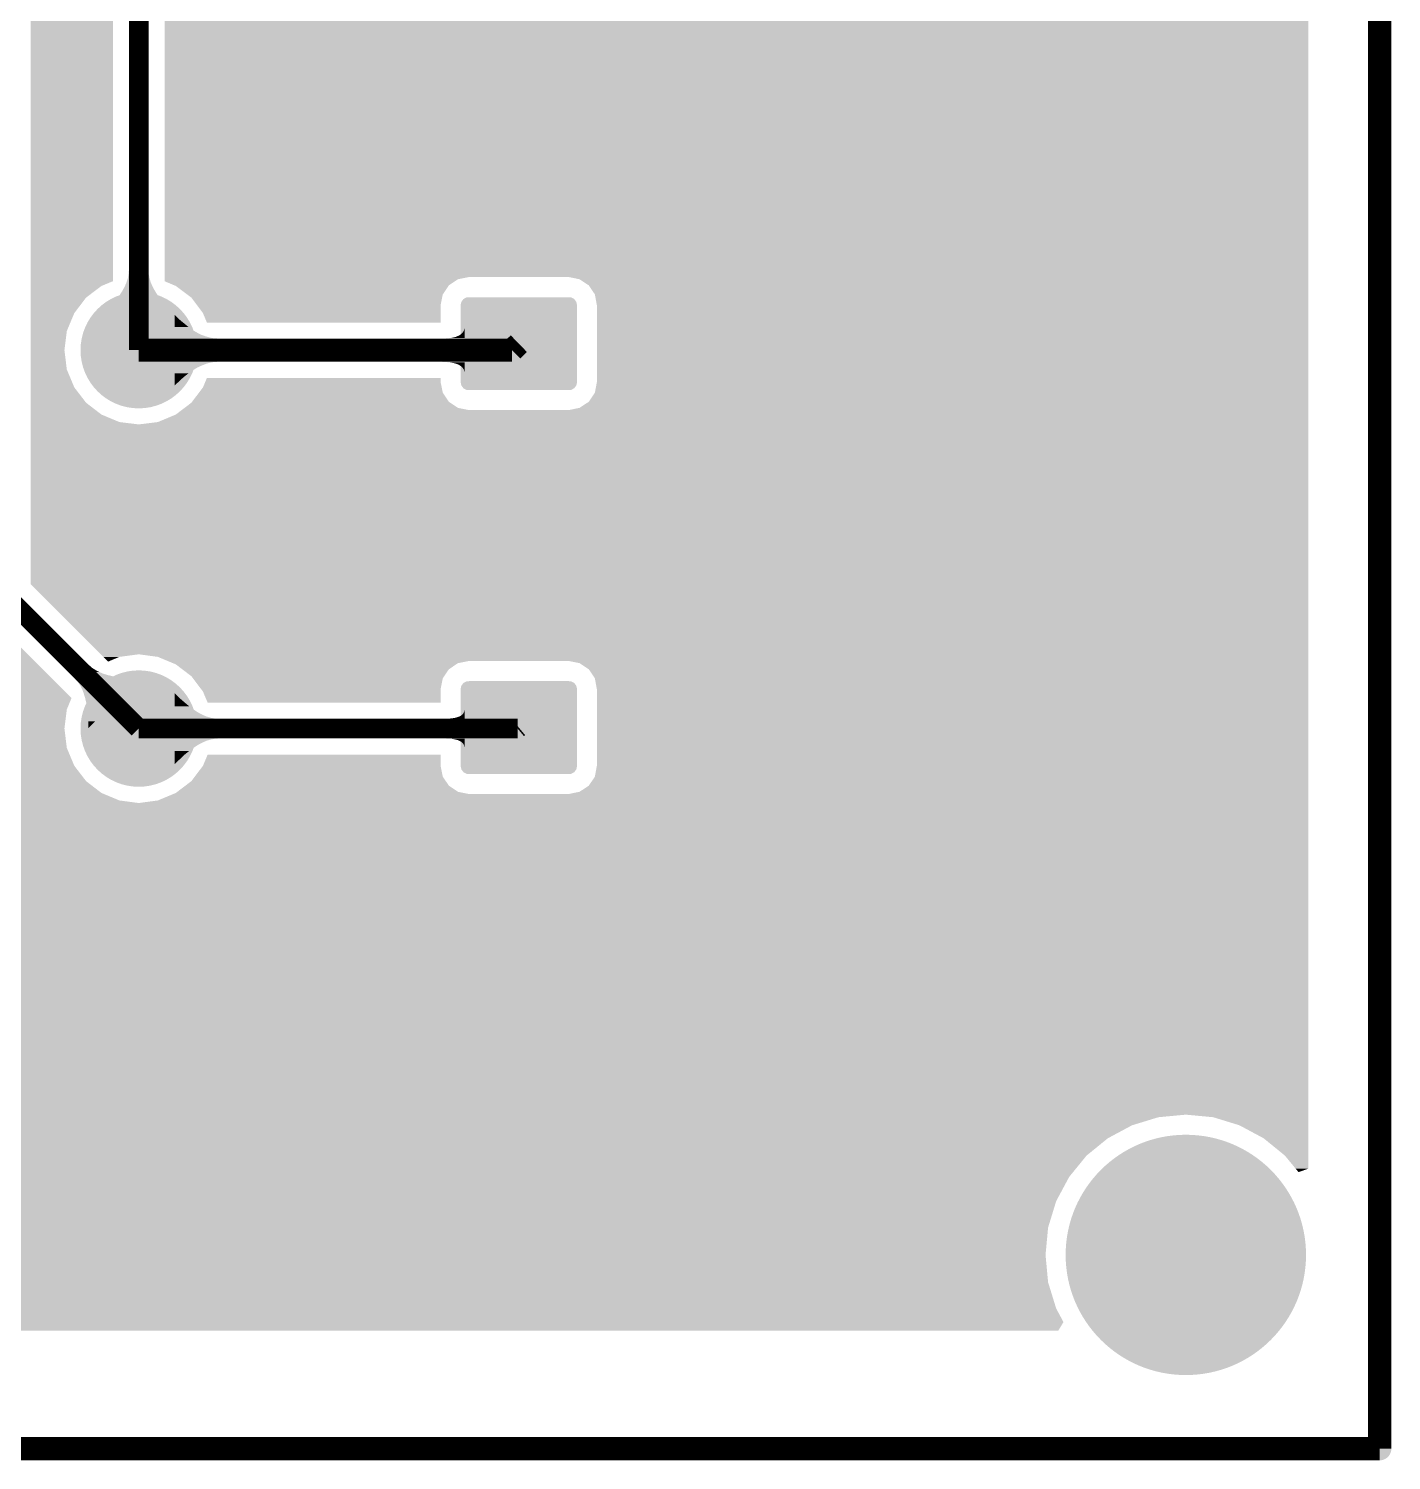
# Model space of a CAD drawing. Header units: millimetres. Extents: x -0.01 to 2.37, y -0.01 to 1.58.
# Drawn here: x 1.677 to 2.368, y -0.006 to 0.721 of the extents above; entities that cross this region are included whole.
import ezdxf

# ---------------------------------------------------------------- set-up
doc = ezdxf.new("R2010")
doc.units = ezdxf.units.MM
doc.layers.get('0').update_dxf_attribs({"linetype": 'CONTINUOUS', "lineweight": 0})
for name, color, linetype, lineweight in [('PCB_KUR_GKO', 130, 'CONTINUOUS', 0), ('PCB_KUR_GPT', 8, 'CONTINUOUS', 0), ('PCB_KUR_GTL', 30, 'CONTINUOUS', 0), ('PCB_KUR_GTP', 254, 'CONTINUOUS', 0), ('PCB_KUR_GTS', 254, 'CONTINUOUS', 0), ('PCB_KUR_TXT', 254, 'CONTINUOUS', 0)]:
    doc.layers.add(name, color=color, linetype=linetype, lineweight=lineweight)

# ---------------------------------------------------------------- blocks, each defined once
blk = doc.blocks.new('ROUND_3')
h = blk.add_hatch(color=256)
edge = h.paths.add_edge_path(flags=0)
edge.add_arc((0, 0), 0.0059, 0, 360)
blk = doc.blocks.new('CUSTOM_65')
for points in [[(-0.02755, 0.0195), (-0.02742, 0.02023), (0.02755, 0.0195), (0.02732, 0.02023)], [(-0.02755, -0.0195), (-0.02755, 0.0195), (0.02755, -0.0195), (0.02755, 0.0195)], [(-0.02742, 0.02023), (-0.02704, 0.02074), (0.02732, 0.02023), (0.02716, 0.02074)], [(-0.02704, 0.02074), (-0.02664, 0.02126), (0.02716, 0.02074), (0.02647, 0.02126)], [(-0.02664, 0.02126), (-0.0258, 0.02152), (0.02647, 0.02126), (0.02613, 0.02152)], [(-0.0258, 0.02152), (-0.0254, 0.02165), (0.02613, 0.02152), (0.0254, 0.02165)], [(-0.02732, -0.02023), (-0.02755, -0.0195), (0.02742, -0.02023), (0.02755, -0.0195)], [(-0.02716, -0.02074), (-0.02732, -0.02023), (0.02704, -0.02074), (0.02742, -0.02023)], [(-0.02647, -0.02126), (-0.02716, -0.02074), (0.02664, -0.02126), (0.02704, -0.02074)], [(-0.02613, -0.02152), (-0.02647, -0.02126), (0.0258, -0.02152), (0.02664, -0.02126)], [(-0.0254, -0.02165), (-0.02613, -0.02152), (0.0254, -0.02165), (0.0258, -0.02152)]]:
    blk.add_solid(points)
blk = doc.blocks.new('ROUND_9')
h = blk.add_hatch(color=256)
edge = h.paths.add_edge_path(flags=0)
edge.add_arc((0, 0), 0.0256, 0, 360)
blk = doc.blocks.new('ROUND_11')
h = blk.add_hatch(color=256)
edge = h.paths.add_edge_path(flags=0)
edge.add_arc((0, 0), 0.05905, 0, 360)
blk = doc.blocks.new('ROUND_8')
h = blk.add_hatch(color=256)
edge = h.paths.add_edge_path(flags=0)
edge.add_arc((0, 0), 0.005, 0, 360)
blk = doc.blocks.new('CUSTOM_80')
for points in [[(-0.02912, 0.02127), (-0.02815, 0.02261), (0.02915, 0.02127), (0.02811, 0.02261)], [(-0.02815, 0.02261), (-0.02799, 0.0227), (0.02811, 0.02261), (0.02804, 0.0227)], [(-0.02799, 0.0227), (-0.02656, 0.02348), (0.02804, 0.0227), (0.0265, 0.02348)], [(-0.02656, 0.02348), (-0.026, 0.02352), (0.0265, 0.02348), (0.02643, 0.02352)], [(-0.026, 0.02352), (-0.02476, 0.0236), (0.02643, 0.02352), (0.02476, 0.0236)], [(-0.02955, 0.0195), (-0.02921, 0.02114), (0.02955, 0.0195), (0.02918, 0.02114)], [(-0.02955, -0.0195), (-0.02955, 0.0195), (0.02955, -0.0195), (0.02955, 0.0195)], [(-0.02921, 0.02114), (-0.02912, 0.02127), (0.02918, 0.02114), (0.02915, 0.02127)], [(-0.02918, -0.02114), (-0.02955, -0.0195), (0.02921, -0.02114), (0.02955, -0.0195)], [(-0.02915, -0.02127), (-0.02918, -0.02114), (0.02912, -0.02127), (0.02921, -0.02114)], [(-0.02811, -0.02261), (-0.02915, -0.02127), (0.02815, -0.02261), (0.02912, -0.02127)], [(-0.02804, -0.0227), (-0.02811, -0.02261), (0.02799, -0.0227), (0.02815, -0.02261)], [(-0.0265, -0.02348), (-0.02804, -0.0227), (0.02657, -0.02348), (0.02799, -0.0227)], [(-0.02643, -0.02352), (-0.0265, -0.02348), (0.026, -0.02352), (0.02657, -0.02348)], [(-0.02476, -0.0236), (-0.02643, -0.02352), (0.02476, -0.0236), (0.026, -0.02352)]]:
    blk.add_solid(points)
blk = doc.blocks.new('ROUND_20')
h = blk.add_hatch(color=256)
edge = h.paths.add_edge_path(flags=0)
edge.add_arc((0, 0), 0.02955, 0, 360)
blk = doc.blocks.new('ROUND_24')
h = blk.add_hatch(color=256)
edge = h.paths.add_edge_path(flags=0)
edge.add_arc((0, 0), 0.061, 0, 360)
blk = doc.blocks.new('ROUND_89')
h = blk.add_hatch(color=256)
edge = h.paths.add_edge_path(flags=0)
edge.add_arc((0, 0), 0.01575, 0, 360)

msp = doc.modelspace()

# ---------------------------------------------------------------- linework, layer by layer
at = {"layer": 'PCB_KUR_GKO', "lineweight": 211, "const_width": 0.0118}
for points in [[(2.3622, 0), (2.3622, 1.5748)], [(0, 0), (2.3622, 0)]]:
    msp.add_lwpolyline(points, dxfattribs=at)
at = {"layer": 'PCB_KUR_GTL', "lineweight": 211}
for points, const_width in [([(1.7324, 0.5577), (1.7324, 0.9906)], 0.01), ([(1.7324, 0.5577), (1.9219, 0.5577)], 0.0118), ([(1.9219, 0.5577), (1.9253, 0.561)], 0.0118), ([(1.6644, 0.4335), (1.7324, 0.3656)], 0.01), ([(1.9247, 0.3656), (1.9253, 0.3661)], 0.01), ([(1.7324, 0.3656), (1.9247, 0.3656)], 0.01)]:
    msp.add_lwpolyline(points, dxfattribs=dict(at, const_width=const_width))
at = {"layer": 'PCB_KUR_GTL'}
for points in [[(1.6776, 0.5927), (1.6776, 0.9852), (1.7193, 0.5927), (1.7193, 0.9852)], [(1.7455, 0.5948), (1.7455, 0.7276), (2.326, 0.5948), (2.326, 0.7276)], [(1.7269, 0.5942), (1.7272, 0.5962), (1.7379, 0.5942), (1.7375, 0.5962)], [(1.7272, 0.5962), (1.7274, 0.5981), (1.7375, 0.5962), (1.7374, 0.5981)], [(1.6776, 0.5903), (1.6776, 0.5927), (1.7135, 0.5903), (1.7193, 0.5927)], [(1.6776, 0.5844), (1.6776, 0.5903), (1.7057, 0.5844), (1.7135, 0.5903)], [(1.7241, 0.5878), (1.7253, 0.59), (1.7406, 0.5878), (1.7394, 0.59)], [(1.7253, 0.59), (1.7262, 0.5921), (1.7394, 0.59), (1.7385, 0.5921)], [(1.7262, 0.5921), (1.7269, 0.5942), (1.7385, 0.5921), (1.7379, 0.5942)], [(1.7455, 0.5937), (1.7455, 0.5948), (1.8944, 0.5937), (1.8999, 0.5948)], [(1.7455, 0.5927), (1.7455, 0.5937), (1.89292, 0.5927), (1.8944, 0.5937)], [(1.75049, 0.5906), (1.7455, 0.5927), (1.8898, 0.5906), (1.89292, 0.5927)], [(1.7512, 0.5903), (1.75049, 0.5906), (1.8896, 0.5903), (1.8898, 0.5906)], [(1.75696, 0.586), (1.7512, 0.5903), (1.8867, 0.586), (1.8896, 0.5903)], [(1.9561, 0.5937), (1.9507, 0.5948), (2.326, 0.5937), (2.326, 0.5948)], [(1.9608, 0.5906), (1.9561, 0.5937), (2.326, 0.5906), (2.326, 0.5937)], [(1.9639, 0.586), (1.9608, 0.5906), (2.326, 0.586), (2.326, 0.5906)], [(1.6776, 0.5765), (1.6776, 0.5844), (1.6997, 0.5765), (1.7057, 0.5844)], [(1.719, 0.5809), (1.7211, 0.5833), (1.7456, 0.5809), (1.7437, 0.5833)], [(1.7211, 0.5833), (1.7227, 0.5856), (1.7437, 0.5833), (1.742, 0.5856)], [(1.7227, 0.5856), (1.7241, 0.5878), (1.742, 0.5856), (1.7406, 0.5878)], [(1.7591, 0.5844), (1.75696, 0.586), (1.88638, 0.5844), (1.8867, 0.586)], [(1.76201, 0.5805), (1.7591, 0.5844), (1.8856, 0.5805), (1.88638, 0.5844)], [(1.9649, 0.5805), (1.9639, 0.586), (2.326, 0.5805), (2.326, 0.586)], [(1.6776, 0.5674), (1.6776, 0.5765), (1.6959, 0.5674), (1.6997, 0.5765)], [(1.7145, 0.576), (1.7169, 0.5785), (1.7503, 0.576), (1.7479, 0.5785)], [(1.7169, 0.5785), (1.719, 0.5809), (1.7479, 0.5785), (1.7456, 0.5809)], [(1.7507, 0.5733), (1.7507, 0.5756), (1.753, 0.5733), (1.7507, 0.5756)], [(1.765, 0.5765), (1.76201, 0.5805), (1.8856, 0.5765), (1.8856, 0.5805)], [(1.767, 0.5717), (1.765, 0.5765), (1.8856, 0.5717), (1.8856, 0.5765)], [(1.9649, 0.5415), (1.9649, 0.5805), (2.326, 0.5415), (2.326, 0.5805)], [(1.6776, 0.5577), (1.6776, 0.5674), (1.6947, 0.5577), (1.6959, 0.5674)], [(1.7507, 0.5695), (1.7507, 0.5733), (1.7576, 0.5695), (1.753, 0.5733)], [(1.7507, 0.5679), (1.7507, 0.5695), (1.7598, 0.5679), (1.7576, 0.5695)], [(1.7507, 0.5666), (1.7507, 0.5679), (1.762, 0.5666), (1.7598, 0.5679)], [(1.8967, 0.5665), (1.8973, 0.5674), (1.8978, 0.5665), (1.8978, 0.5674)], [(1.8973, 0.5674), (1.8977, 0.5684), (1.8978, 0.5674), (1.8978, 0.5684)], [(1.8977, 0.5684), (1.8978, 0.56942), (1.8978, 0.5684), (1.8978, 0.56942)], [(1.7507, 0.5655), (1.7507, 0.5666), (1.7642, 0.5655), (1.762, 0.5666)], [(1.7507, 0.5647), (1.7507, 0.5655), (1.7664, 0.5647), (1.7642, 0.5655)], [(1.7507, 0.5641), (1.7507, 0.5647), (1.7685, 0.5641), (1.7664, 0.5647)], [(1.7507, 0.5637), (1.7507, 0.5641), (1.7706, 0.5637), (1.7685, 0.5641)], [(1.7507, 0.5636), (1.7507, 0.5637), (1.7726, 0.5636), (1.7706, 0.5637)], [(1.7507, 0.5518), (1.7507, 0.5636), (1.7726, 0.5518), (1.7726, 0.5636)], [(1.8859, 0.5518), (1.8859, 0.5636), (1.8978, 0.5518), (1.8978, 0.5636)], [(1.8881, 0.5636), (1.8902, 0.5638), (1.8978, 0.5636), (1.8978, 0.5638)], [(1.8902, 0.5638), (1.892, 0.5641), (1.8978, 0.5638), (1.8978, 0.5641)], [(1.892, 0.5641), (1.8935, 0.5645), (1.8978, 0.5641), (1.8978, 0.5645)], [(1.8935, 0.5645), (1.8948, 0.5651), (1.8978, 0.5645), (1.8978, 0.5651)], [(1.8948, 0.5651), (1.8959, 0.5657), (1.8978, 0.5651), (1.8978, 0.5657)], [(1.8959, 0.5657), (1.8967, 0.5665), (1.8978, 0.5657), (1.8978, 0.5665)], [(1.6776, 0.5479), (1.6776, 0.5577), (1.6959, 0.5479), (1.6947, 0.5577)], [(1.6776, 0.5388), (1.6776, 0.5479), (1.6997, 0.5388), (1.6959, 0.5479)], [(1.7507, 0.5517), (1.7507, 0.5518), (1.7706, 0.5517), (1.7726, 0.5518)], [(1.7507, 0.5513), (1.7507, 0.5517), (1.7685, 0.5513), (1.7706, 0.5517)], [(1.7507, 0.5507), (1.7507, 0.5513), (1.7664, 0.5507), (1.7685, 0.5513)], [(1.7507, 0.5498), (1.7507, 0.5507), (1.7642, 0.5498), (1.7664, 0.5507)], [(1.7507, 0.5488), (1.7507, 0.5498), (1.762, 0.5488), (1.7642, 0.5498)], [(1.7507, 0.5474), (1.7507, 0.5488), (1.7598, 0.5474), (1.762, 0.5488)], [(1.7507, 0.5459), (1.7507, 0.5474), (1.7576, 0.5459), (1.7598, 0.5474)], [(1.7507, 0.5441), (1.7507, 0.5459), (1.7553, 0.5441), (1.7576, 0.5459)], [(1.8881, 0.5517), (1.8859, 0.5518), (1.8978, 0.5517), (1.8978, 0.5518)], [(1.8902, 0.5515), (1.8881, 0.5517), (1.8978, 0.5515), (1.8978, 0.5517)], [(1.892, 0.5512), (1.8902, 0.5515), (1.8978, 0.5512), (1.8978, 0.5515)], [(1.8935, 0.5508), (1.892, 0.5512), (1.8978, 0.5508), (1.8978, 0.5512)], [(1.8948, 0.5503), (1.8935, 0.5508), (1.8978, 0.5503), (1.8978, 0.5508)], [(1.8959, 0.5496), (1.8948, 0.5503), (1.8978, 0.5496), (1.8978, 0.5503)], [(1.8967, 0.5489), (1.8959, 0.5496), (1.8978, 0.5489), (1.8978, 0.5496)], [(1.8973, 0.548), (1.8967, 0.5489), (1.8978, 0.548), (1.8978, 0.5489)], [(1.8977, 0.547), (1.8973, 0.548), (1.8978, 0.547), (1.8978, 0.548)], [(1.8978, 0.54599), (1.8977, 0.547), (1.8978, 0.54599), (1.8978, 0.547)], [(1.6776, 0.531), (1.6776, 0.5388), (1.7057, 0.531), (1.6997, 0.5388)], [(1.7507, 0.542), (1.7507, 0.5441), (1.753, 0.542), (1.7553, 0.5441)], [(1.7507, 0.5398), (1.7507, 0.542), (1.7507, 0.5398), (1.753, 0.542)], [(1.76296, 0.5361), (1.765, 0.5388), (1.8867, 0.5361), (1.88615, 0.5388)], [(1.765, 0.5388), (1.76612, 0.5415), (1.88615, 0.5388), (1.8856, 0.5415)], [(1.76612, 0.5415), (1.767, 0.5436), (1.8856, 0.5415), (1.8856, 0.5436)], [(1.9639, 0.5361), (1.9649, 0.5415), (2.326, 0.5361), (2.326, 0.5415)], [(1.6776, 0.525), (1.6776, 0.531), (1.7135, 0.525), (1.7057, 0.531)], [(1.75568, 0.5284), (1.7591, 0.531), (1.8944, 0.5284), (1.89054, 0.531)], [(1.7591, 0.531), (1.75948, 0.5315), (1.89054, 0.531), (1.8898, 0.5315)], [(1.75948, 0.5315), (1.76296, 0.5361), (1.8898, 0.5315), (1.8867, 0.5361)], [(1.9561, 0.5284), (1.9608, 0.5315), (2.326, 0.5284), (2.326, 0.5315)], [(1.9608, 0.5315), (1.9639, 0.5361), (2.326, 0.5315), (2.326, 0.5361)], [(1.6776, 0.5212), (1.6776, 0.525), (1.7226, 0.5212), (1.7135, 0.525)], [(1.7421, 0.5212), (1.7512, 0.525), (2.326, 0.5212), (2.326, 0.525)], [(1.7512, 0.525), (1.75423, 0.5273), (2.326, 0.525), (2.326, 0.5273)], [(1.75423, 0.5273), (1.75568, 0.5284), (1.8999, 0.5273), (1.8944, 0.5284)], [(1.9507, 0.5273), (1.9561, 0.5284), (2.326, 0.5273), (2.326, 0.5284)], [(1.6776, 0.52), (1.6776, 0.5212), (1.7324, 0.52), (1.7226, 0.5212)], [(1.6776, 0.4389), (1.6776, 0.52), (2.326, 0.4389), (2.326, 0.52)], [(1.7324, 0.52), (1.7421, 0.5212), (2.326, 0.52), (2.326, 0.5212)], [(1.7132, 0.4033), (1.6776, 0.4389), (2.326, 0.4033), (2.326, 0.4389)], [(1.5551, 0.3811), (1.5551, 0.4242), (1.6983, 0.3811), (1.6552, 0.4242)], [(1.7145, 0.402), (1.7132, 0.4033), (1.7226, 0.402), (1.7324, 0.4033)], [(1.7169, 0.3996), (1.7145, 0.402), (1.7169, 0.3996), (1.7226, 0.402)], [(1.7421, 0.402), (1.7324, 0.4033), (2.326, 0.402), (2.326, 0.4033)], [(1.74713, 0.3999), (1.7421, 0.402), (2.326, 0.3999), (2.326, 0.402)], [(1.74976, 0.3988), (1.74713, 0.3999), (1.8944, 0.3988), (1.8999, 0.3999)], [(1.9561, 0.3988), (1.9507, 0.3999), (2.326, 0.3988), (2.326, 0.3999)], [(1.7017, 0.3921), (1.7023, 0.3927), (1.7195, 0.3921), (1.7169, 0.3927)], [(1.7023, 0.3927), (1.703, 0.3934), (1.7169, 0.3927), (1.7145, 0.3934)], [(1.703, 0.3934), (1.7039, 0.3943), (1.7145, 0.3934), (1.7124, 0.3943)], [(1.7039, 0.3943), (1.7049, 0.3953), (1.7124, 0.3943), (1.7105, 0.3953)], [(1.7049, 0.3953), (1.706, 0.3964), (1.7105, 0.3953), (1.7088, 0.3964)], [(1.706, 0.3964), (1.7073, 0.3977), (1.7088, 0.3964), (1.7073, 0.3977)], [(1.7512, 0.3982), (1.74976, 0.3988), (1.89351, 0.3982), (1.8944, 0.3988)], [(1.75449, 0.3957), (1.7512, 0.3982), (1.8898, 0.3957), (1.89351, 0.3982)], [(1.7591, 0.3922), (1.75449, 0.3957), (1.88744, 0.3922), (1.8898, 0.3957)], [(1.9608, 0.3957), (1.9561, 0.3988), (2.326, 0.3957), (2.326, 0.3988)], [(1.9639, 0.3911), (1.9608, 0.3957), (2.326, 0.3911), (2.326, 0.3957)], [(1.7002, 0.3906), (1.7007, 0.3911), (1.7316, 0.3906), (1.7321, 0.3911)], [(1.7015, 0.3892), (1.7002, 0.3906), (1.7302, 0.3892), (1.7316, 0.3906)], [(1.7007, 0.3911), (1.7009, 0.3913), (1.7321, 0.3911), (1.7253, 0.3913)], [(1.7009, 0.3913), (1.7013, 0.3917), (1.7253, 0.3913), (1.7223, 0.3917)], [(1.7013, 0.3917), (1.7017, 0.3921), (1.7223, 0.3917), (1.7195, 0.3921)], [(1.7027, 0.3875), (1.7015, 0.3892), (1.7285, 0.3875), (1.7302, 0.3892)], [(1.7037, 0.3856), (1.7027, 0.3875), (1.7266, 0.3856), (1.7285, 0.3875)], [(1.7045, 0.3834), (1.7037, 0.3856), (1.7244, 0.3834), (1.7266, 0.3856)], [(1.75993, 0.3911), (1.7591, 0.3922), (1.8867, 0.3911), (1.88744, 0.3922)], [(1.76409, 0.3856), (1.75993, 0.3911), (1.8856, 0.3856), (1.8867, 0.3911)], [(1.765, 0.3844), (1.76409, 0.3856), (1.8856, 0.3844), (1.8856, 0.3856)], [(1.9649, 0.3856), (1.9639, 0.3911), (2.326, 0.3856), (2.326, 0.3911)], [(1.9649, 0.3467), (1.9649, 0.3856), (2.326, 0.3467), (2.326, 0.3856)], [(1.5551, 0.3753), (1.5551, 0.3811), (1.6959, 0.3753), (1.6983, 0.3811)], [(1.7052, 0.3811), (1.7045, 0.3834), (1.7221, 0.3811), (1.7244, 0.3834)], [(1.7058, 0.3785), (1.7052, 0.3811), (1.7195, 0.3785), (1.7221, 0.3811)], [(1.7063, 0.3756), (1.7058, 0.3785), (1.7166, 0.3756), (1.7195, 0.3785)], [(1.7507, 0.381), (1.7507, 0.3835), (1.7532, 0.381), (1.7507, 0.3835)], [(1.7507, 0.3769), (1.7507, 0.381), (1.758, 0.3769), (1.7532, 0.381)], [(1.7674, 0.3787), (1.765, 0.3844), (1.8856, 0.3787), (1.8856, 0.3844)], [(1.5551, 0.3656), (1.5551, 0.3753), (1.6947, 0.3656), (1.6959, 0.3753)], [(1.7068, 0.3693), (1.7063, 0.3756), (1.7103, 0.3693), (1.7166, 0.3756)], [(1.7507, 0.3752), (1.7507, 0.3769), (1.7603, 0.3752), (1.758, 0.3769)], [(1.7507, 0.3738), (1.7507, 0.3752), (1.7625, 0.3738), (1.7603, 0.3752)], [(1.7507, 0.3726), (1.7507, 0.3738), (1.7647, 0.3726), (1.7625, 0.3738)], [(1.7507, 0.3717), (1.7507, 0.3726), (1.7668, 0.3717), (1.7647, 0.3726)], [(1.7507, 0.3711), (1.7507, 0.3717), (1.7689, 0.3711), (1.7668, 0.3717)], [(1.7507, 0.3707), (1.7507, 0.3711), (1.7709, 0.3707), (1.7689, 0.3711)], [(1.7507, 0.3706), (1.7507, 0.3707), (1.7728, 0.3706), (1.7709, 0.3707)], [(1.8896, 0.3706), (1.8913, 0.3708), (1.8978, 0.3706), (1.8978, 0.3708)], [(1.8913, 0.3708), (1.8928, 0.371), (1.8978, 0.3708), (1.8978, 0.371)], [(1.8928, 0.371), (1.8942, 0.3714), (1.8978, 0.371), (1.8978, 0.3714)], [(1.8942, 0.3714), (1.8953, 0.3718), (1.8978, 0.3714), (1.8978, 0.3718)], [(1.8953, 0.3718), (1.8962, 0.3724), (1.8978, 0.3718), (1.8978, 0.3724)], [(1.8962, 0.3724), (1.8969, 0.373), (1.8978, 0.3724), (1.8978, 0.373)], [(1.8969, 0.373), (1.8974, 0.3738), (1.8978, 0.373), (1.8978, 0.3738)], [(1.8974, 0.3738), (1.8977, 0.3746), (1.8978, 0.3738), (1.8978, 0.3746)], [(1.8977, 0.3746), (1.8978, 0.37552), (1.8978, 0.3746), (1.8978, 0.37552)], [(1.5551, 0.3558), (1.5551, 0.3656), (1.6959, 0.3558), (1.6947, 0.3656)], [(1.7068, 0.3658), (1.7068, 0.3693), (1.7068, 0.3658), (1.7103, 0.3693)], [(1.7507, 0.3606), (1.7507, 0.3706), (1.7728, 0.3606), (1.7728, 0.3706)], [(1.8877, 0.3606), (1.8877, 0.3706), (1.8978, 0.3606), (1.8978, 0.3706)], [(1.7507, 0.3604), (1.7507, 0.3606), (1.7709, 0.3604), (1.7728, 0.3606)], [(1.7507, 0.36), (1.7507, 0.3604), (1.7689, 0.36), (1.7709, 0.3604)], [(1.7507, 0.3594), (1.7507, 0.36), (1.7668, 0.3594), (1.7689, 0.36)], [(1.7507, 0.3585), (1.7507, 0.3594), (1.7647, 0.3585), (1.7668, 0.3594)], [(1.7507, 0.3573), (1.7507, 0.3585), (1.7625, 0.3573), (1.7647, 0.3585)], [(1.7507, 0.3559), (1.7507, 0.3573), (1.7603, 0.3559), (1.7625, 0.3573)], [(1.8896, 0.3605), (1.8877, 0.3606), (1.8978, 0.3605), (1.8978, 0.3606)], [(1.8913, 0.3604), (1.8896, 0.3605), (1.8978, 0.3604), (1.8978, 0.3605)], [(1.8928, 0.3601), (1.8913, 0.3604), (1.8978, 0.3601), (1.8978, 0.3604)], [(1.8942, 0.3598), (1.8928, 0.3601), (1.8978, 0.3598), (1.8978, 0.3601)], [(1.8953, 0.3593), (1.8942, 0.3598), (1.8978, 0.3593), (1.8978, 0.3598)], [(1.8962, 0.3588), (1.8953, 0.3593), (1.8978, 0.3588), (1.8978, 0.3593)], [(1.8969, 0.3581), (1.8962, 0.3588), (1.8978, 0.3581), (1.8978, 0.3588)], [(1.8974, 0.3574), (1.8969, 0.3581), (1.8978, 0.3574), (1.8978, 0.3581)], [(1.8977, 0.3565), (1.8974, 0.3574), (1.89779, 0.3565), (1.8978, 0.3574)], [(1.89779, 0.35567), (1.8977, 0.3565), (1.89779, 0.35567), (1.89779, 0.3565)], [(1.5551, 0.3467), (1.5551, 0.3558), (1.6997, 0.3467), (1.6959, 0.3558)], [(1.7507, 0.3542), (1.7507, 0.3559), (1.758, 0.3542), (1.7603, 0.3559)], [(1.7507, 0.3523), (1.7507, 0.3542), (1.7556, 0.3523), (1.758, 0.3542)], [(1.7507, 0.3476), (1.7507, 0.3523), (1.7507, 0.3476), (1.7556, 0.3523)], [(1.765, 0.3467), (1.7674, 0.3524), (1.8856, 0.3467), (1.8856, 0.3524)], [(1.5551, 0.3389), (1.5551, 0.3467), (1.7057, 0.3389), (1.6997, 0.3467)], [(1.76084, 0.3412), (1.765, 0.3467), (1.8867, 0.3412), (1.8856, 0.3467)], [(1.9639, 0.3412), (1.9649, 0.3467), (2.326, 0.3412), (2.326, 0.3467)], [(1.5551, 0.3329), (1.5551, 0.3389), (1.7135, 0.3329), (1.7057, 0.3389)], [(1.75199, 0.3335), (1.75607, 0.3366), (1.8944, 0.3335), (1.8898, 0.3366)], [(1.75607, 0.3366), (1.7591, 0.3389), (1.8898, 0.3366), (1.88825, 0.3389)], [(1.7591, 0.3389), (1.76084, 0.3412), (1.88825, 0.3389), (1.8867, 0.3412)], [(1.9561, 0.3335), (1.9608, 0.3366), (2.326, 0.3335), (2.326, 0.3366)], [(1.9608, 0.3366), (1.9639, 0.3412), (2.326, 0.3366), (2.326, 0.3412)], [(1.5551, 0.3291), (1.5551, 0.3329), (1.7226, 0.3291), (1.7135, 0.3329)], [(1.5551, 0.3278), (1.5551, 0.3291), (1.7324, 0.3278), (1.7226, 0.3291)], [(1.5551, 0.1814), (1.5551, 0.3278), (2.326, 0.1814), (2.326, 0.3278)], [(1.7324, 0.3278), (1.7421, 0.3291), (2.326, 0.3278), (2.326, 0.3291)], [(1.7421, 0.3291), (1.75, 0.3324), (2.326, 0.3291), (2.326, 0.3324)], [(1.75, 0.3324), (1.7512, 0.3329), (1.8999, 0.3324), (1.8974, 0.3329)], [(1.7512, 0.3329), (1.75199, 0.3335), (1.8974, 0.3329), (1.8944, 0.3335)], [(1.9507, 0.3324), (1.9561, 0.3335), (2.326, 0.3324), (2.326, 0.3335)], [(1.5638, 0.1778), (1.5551, 0.1814), (2.326, 0.1778), (2.326, 0.1814)], [(1.5729, 0.1709), (1.5638, 0.1778), (2.326, 0.1709), (2.326, 0.1778)], [(1.57389, 0.1696), (1.5729, 0.1709), (2.326, 0.1696), (2.326, 0.1709)], [(1.57487, 0.1683), (1.57389, 0.1696), (2.2499, 0.1683), (2.2638, 0.1696)], [(1.57798, 0.1642), (1.57487, 0.1683), (2.2365, 0.1642), (2.2499, 0.1683)], [(2.2777, 0.1683), (2.2638, 0.1696), (2.326, 0.1683), (2.326, 0.1696)], [(2.291, 0.1642), (2.2777, 0.1683), (2.326, 0.1642), (2.326, 0.1683)], [(1.5798, 0.1618), (1.57798, 0.1642), (2.23203, 0.1618), (2.2365, 0.1642)], [(1.58156, 0.1576), (1.5798, 0.1618), (2.2242, 0.1576), (2.23203, 0.1618)], [(2.3033, 0.1576), (2.291, 0.1642), (2.326, 0.1576), (2.326, 0.1642)], [(1.5842, 0.1513), (1.58156, 0.1576), (2.21647, 0.1513), (2.2242, 0.1576)], [(2.3141, 0.1488), (2.3033, 0.1576), (2.326, 0.1488), (2.326, 0.1576)], [(1.58453, 0.1488), (1.5842, 0.1513), (2.2134, 0.1488), (2.21647, 0.1513)], [(1.5857, 0.14), (1.58453, 0.1488), (2.20623, 0.14), (2.2134, 0.1488)], [(2.31952, 0.1422), (2.3141, 0.1488), (2.326, 0.1422), (2.326, 0.1488)], [(1.58543, 0.138), (1.5857, 0.14), (2.2046, 0.138), (2.20623, 0.14)], [(2.321, 0.1404), (2.31952, 0.1422), (2.321, 0.1404), (2.326, 0.1422)], [(1.5842, 0.1287), (1.58543, 0.138), (2.19961, 0.1287), (2.2046, 0.138)], [(1.5798, 0.1182), (1.58294, 0.1257), (2.19571, 0.1182), (2.198, 0.1257)], [(1.58294, 0.1257), (1.5842, 0.1287), (2.198, 0.1257), (2.19961, 0.1287)], [(1.57533, 0.1123), (1.5798, 0.1182), (2.1939, 0.1123), (2.19571, 0.1182)], [(1.5638, 0.1022), (1.5729, 0.1091), (2.19296, 0.1022), (2.1936, 0.1091)], [(1.5729, 0.1091), (1.57533, 0.1123), (2.1936, 0.1091), (2.1939, 0.1123)], [(1.55473, 0.0984), (1.5638, 0.1022), (2.1926, 0.0984), (2.19296, 0.1022)], [(1.245, 0.0845), (1.245, 0.0963), (2.1939, 0.0845), (2.1928, 0.0963)], [(1.542, 0.0963), (1.5533, 0.0978), (2.1928, 0.0963), (2.19266, 0.0978)], [(1.5533, 0.0978), (1.55473, 0.0984), (2.19266, 0.0978), (2.1926, 0.0984)], [(1.245, 0.0712), (1.245, 0.0845), (2.198, 0.0712), (2.1939, 0.0845)], [(1.245, 0.0643), (1.245, 0.0712), (2.2017, 0.0643), (2.198, 0.0712)], [(1.245, 0.06), (1.245, 0.0643), (2.1991, 0.06), (2.2017, 0.0643)]]:
    msp.add_solid(points, dxfattribs=at)

# ---------------------------------------------------------------- block references
at = {"layer": 'PCB_KUR_GKO'}
msp.add_blockref('ROUND_3', (2.3622, 0), dxfattribs=at)
msp.add_blockref('ROUND_3', (2.3622, 0), dxfattribs=at)
at = {"layer": 'PCB_KUR_GPT'}
for name, p in [('CUSTOM_65', (1.9253, 0.6299)), ('ROUND_9', (1.7324, 0.5577)), ('CUSTOM_65', (1.9253, 0.561)), ('ROUND_9', (1.7324, 0.3656)), ('CUSTOM_65', (1.9253, 0.3661)), ('CUSTOM_65', (1.9253, 0.2972)), ('ROUND_11', (2.2638, 0.0984))]:
    msp.add_blockref(name, p, dxfattribs=at)
at = {"layer": 'PCB_KUR_GTL'}
for name, p in [('CUSTOM_65', (1.9253, 0.6299)), ('ROUND_9', (1.7324, 0.5577)), ('CUSTOM_65', (1.9253, 0.561)), ('ROUND_3', (1.7324, 0.5577)), ('ROUND_8', (1.7324, 0.5577)), ('ROUND_3', (1.9219, 0.5577)), ('ROUND_3', (1.9219, 0.5577)), ('ROUND_3', (1.9253, 0.561)), ('ROUND_9', (1.7324, 0.3656)), ('CUSTOM_65', (1.9253, 0.3661)), ('ROUND_8', (1.9253, 0.3661)), ('ROUND_8', (1.7324, 0.3656)), ('ROUND_8', (1.7324, 0.3656)), ('ROUND_8', (1.9247, 0.3656)), ('ROUND_8', (1.9247, 0.3656)), ('CUSTOM_65', (1.9253, 0.2972)), ('ROUND_11', (2.2638, 0.0984))]:
    msp.add_blockref(name, p, dxfattribs=at)
at = {"layer": 'PCB_KUR_GTP'}
for p in [(1.9253, 0.6299), (1.9253, 0.561), (1.9253, 0.3661), (1.9253, 0.2972)]:
    msp.add_blockref('CUSTOM_65', p, dxfattribs=at)
at = {"layer": 'PCB_KUR_GTS'}
for name, p in [('CUSTOM_80', (1.9253, 0.6299)), ('ROUND_20', (1.7324, 0.5577)), ('CUSTOM_80', (1.9253, 0.561)), ('ROUND_20', (1.7324, 0.3656)), ('CUSTOM_80', (1.9253, 0.3661)), ('CUSTOM_80', (1.9253, 0.2972)), ('ROUND_24', (2.2638, 0.0984))]:
    msp.add_blockref(name, p, dxfattribs=at)
at = {"layer": 'PCB_KUR_TXT'}
for name, p in [('ROUND_89', (1.7324, 0.5577)), ('ROUND_89', (1.7324, 0.3656)), ('ROUND_11', (2.2638, 0.0984))]:
    msp.add_blockref(name, p, dxfattribs=at)

doc.saveas('drawing.dxf')
